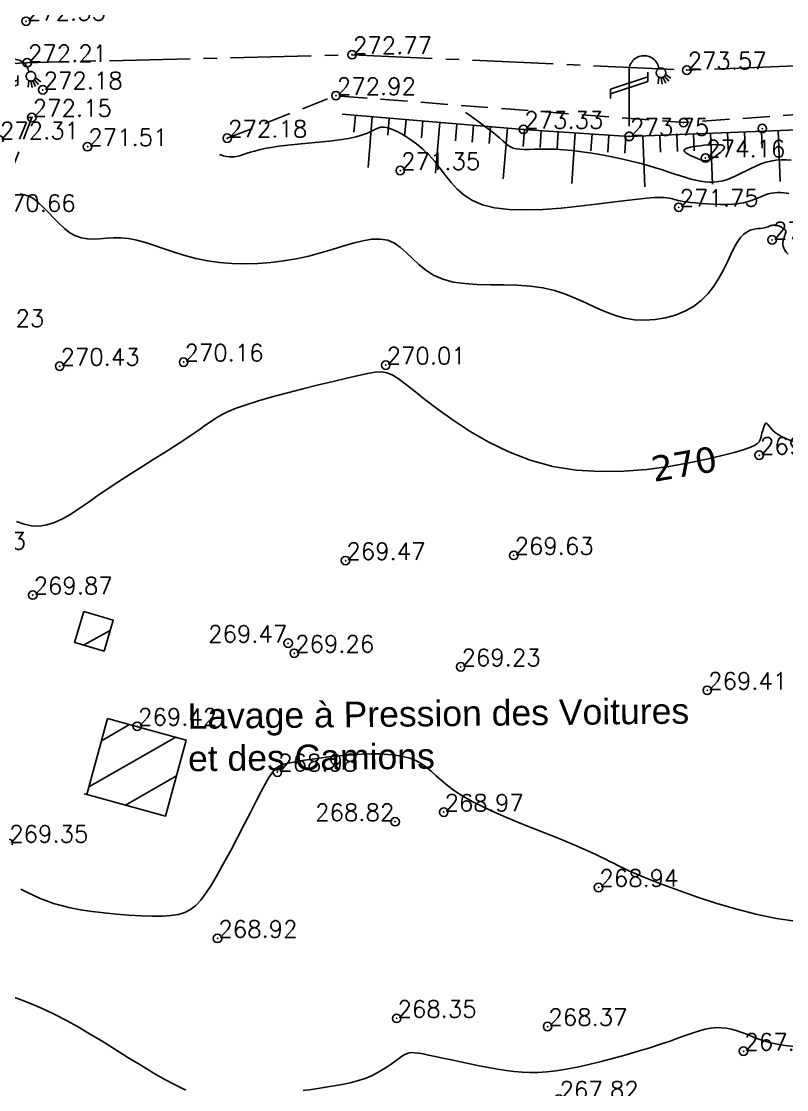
# Model space of a CAD drawing. Header units: millimetres. Extents: x 524954 to 526204, y 9523489 to 9524010.
# Drawn here: x 525125.6 to 525170.7, y 9523661.1 to 9523724 of the extents above; entities that cross this region are included whole.
import ezdxf
from ezdxf.enums import TextEntityAlignment as Align

# ---------------------------------------------------------------- set-up
doc = ezdxf.new("R2010")
doc.units = ezdxf.units.MM
doc.header["$PDMODE"] = 32
doc.header["$PDSIZE"] = 0.5
doc.linetypes.add('AXES2', pattern=[28.575, 19.05, -3.175, 3.175, -3.175])
doc.linetypes.add('CACHE2', pattern=[4.7625, 3.175, -1.5875])
for name, color, linetype in [('Axe_Piste', 3, 'AXES2'), ('Bati', 6, 'Continuous'), ('Bati_H', 1, 'Continuous'), ('Borde_Piste', 7, 'CACHE2'), ('CN_01_00', 3, 'Continuous'), ('CN_02_00', 4, 'Continuous'), ('CN_10_00', 1, 'Continuous'), ('Cotation Courbes de niveau', 7, 'Continuous'), ('Haut_Talus', 30, 'Continuous'), ('Réseau_Electrique', 1, 'CACHE2'), ('Talus', 2, 'Continuous'), ('TopoAlt', 3, 'Continuous'), ('TOPOJIS', 7, 'Continuous'), ('Toponomie', 7, 'CACHE2')]:
    doc.layers.add(name, color=color, linetype=linetype)
doc.styles.add('Simplex 1.0', font='Simplex.shx', dxfattribs={"width": 0.99, "height": 1})
doc.styles.get("Standard").update_dxf_attribs({"font": 'arial.ttf'})
doc.styles.add('Verdana 1.0', font='verdana.ttf', dxfattribs={"width": 0.99, "height": 1})

# ---------------------------------------------------------------- blocks, each defined once
blk = doc.blocks.new('TCPOINT M')
at = {"color": 0}
blk.add_point((0, 0), dxfattribs=at)
at = {"layer": 'TopoAlt', "style": 'Simplex 1.0', "width": 0.99}
blk.add_attdef('ALT', (0.15, 0.15), '', height=1, dxfattribs=at)
blk = doc.blocks.new('l014')
at = {"color": 0}
blk.add_line((0, 3.777478), (0, 0.25), dxfattribs=at)
for points in [[(-1.096503, 2.511196), (-1.096503, 2.78678), (1.096503, 3.515838), (1.096503, 3.791422)], [(-1.096503, 2.235612), (-1.096503, 2.511196), (1.096503, 3.240254), (1.096503, 3.515838)], [(1.751571, 3.499221), (1.711147, 3.102434)], [(1.881771, 3.470574), (1.952051, 3.086485)], [(1.982361, 3.491933), (2.1506, 3.141531)], [(2.076053, 3.555828), (2.327604, 3.258737)], [(2.13811, 3.655671), (2.462092, 3.43139)]]:
    blk.add_lwpolyline(points, dxfattribs=at)
for centre, radius in [((1.875, 3.75), 0.279508), ((0, 0), 0.25)]:
    blk.add_circle(centre, radius, dxfattribs=at)
blk.add_arc((0.875, 3.875), 0.883883, 8.130102, 188.130102, dxfattribs=at)

msp = doc.modelspace()

# ---------------------------------------------------------------- hatches: boundary and pattern name
at = {"layer": 'Bati_H'}
h = msp.add_hatch(dxfattribs=at)
h.set_pattern_fill('_U', color=256, scale=2, angle=28.60607, style=0, pattern_type=0)
h.set_pattern_definition([(28.606073744, (0, 0), (-0.9575698549, 1.75586445177), [])])
h.paths.add_polyline_path([(525129.276, 9523689.257), (525131.016, 9523688.745), (525130.479, 9523686.921), (525128.754, 9523687.428), (525128.74, 9523687.433)])
h = msp.add_hatch(dxfattribs=at)
h.set_pattern_fill('_U', color=256, scale=2, angle=29.72534, style=0, pattern_type=0)
h.set_pattern_definition([(29.72534268, (0, 0), (-0.9916856543, 1.73682456312), [])])
h.paths.add_polyline_path([(525130.678, 9523682.947), (525135.324, 9523681.678), (525134.1, 9523677.196), (525129.327, 9523678.5), (525129.454, 9523678.465)])

# ---------------------------------------------------------------- linework, layer by layer
at = {"layer": 'Axe_Piste', "ltscale": 0.25, "flags": 128}
msp.add_lwpolyline([(525066.696, 9523724.397), (525085.951, 9523722.773), (525106.549, 9523720.679), (525125.937, 9523721.609), (525145.104, 9523722.079), (525164.844, 9523721.17), (525176.151, 9523721.612), (525180.37, 9523722.005), (525195.763, 9523727.11), (525207.279, 9523734.847)], dxfattribs=at)
at = {"layer": 'Bati', "flags": 128}
for points in [[(525129.276, 9523689.257), (525131.016, 9523688.745), (525130.479, 9523686.921), (525128.754, 9523687.428), (525128.74, 9523687.433)], [(525130.678, 9523682.947), (525135.324, 9523681.678), (525134.1, 9523677.196), (525129.327, 9523678.5), (525129.454, 9523678.465)]]:
    msp.add_lwpolyline(points, close=True, dxfattribs=at)
at = {"layer": 'Borde_Piste', "ltscale": 0.5, "flags": 128}
for points in [[(525066.653, 9523721.088), (525085.107, 9523719.34), (525106.444, 9523717.48), (525126.219, 9523718.382), (525126.219, 9523718.382), (525124.084, 9523712.777), (525115.285, 9523704.909)], [(525137.742, 9523717.159), (525144.153, 9523719.665), (525164.657, 9523718.075), (525180.187, 9523719.196)]]:
    msp.add_lwpolyline(points, dxfattribs=at)
at = {"layer": 'CN_01_00', "flags": 128}
for points, elevation in [([(525170.997, 9523715.864), (525170.705, 9523715.883), (525170.407, 9523715.882), (525170.104, 9523715.859), (525169.801, 9523715.811), (525169.5, 9523715.737), (525169.203, 9523715.637), (525168.91, 9523715.515), (525168.623, 9523715.379), (525168.339, 9523715.236), (525168.06, 9523715.093), (525167.784, 9523714.956), (525167.513, 9523714.833), (525167.245, 9523714.73), (525166.98, 9523714.654), (525166.717, 9523714.602), (525166.454, 9523714.575), (525166.189, 9523714.571), (525165.922, 9523714.588), (525165.649, 9523714.624), (525165.37, 9523714.678), (525165.083, 9523714.749), (525164.786, 9523714.835), (525164.475, 9523714.933), (525164.146, 9523715.043), (525163.794, 9523715.161), (525163.416, 9523715.286), (525163.007, 9523715.415), (525162.564, 9523715.548), (525162.081, 9523715.681), (525161.557, 9523715.813), (525161, 9523715.941), (525160.421, 9523716.062), (525159.831, 9523716.174), (525159.241, 9523716.275), (525158.66, 9523716.36), (525158.1, 9523716.429), (525157.572, 9523716.477), (525157.084, 9523716.504), (525156.638, 9523716.515), (525156.232, 9523716.513), (525155.866, 9523716.506), (525155.54, 9523716.499), (525155.252, 9523716.496), (525155.001, 9523716.505), (525154.788, 9523716.529), (525154.608, 9523716.575), (525154.452, 9523716.644), (525154.306, 9523716.737), (525154.158, 9523716.856), (525153.993, 9523717.001), (525153.8, 9523717.175), (525153.565, 9523717.377), (525153.275, 9523717.61), (525152.922, 9523717.873), (525152.519, 9523718.161), (525152.082, 9523718.468), (525151.788, 9523718.676)], 273), ([(525170.821, 9523710.318), (525170.71, 9523710.441), (525170.624, 9523710.559), (525170.564, 9523710.674), (525170.527, 9523710.787), (525170.513, 9523710.9), (525170.517, 9523711.012), (525170.534, 9523711.12), (525170.561, 9523711.225), (525170.593, 9523711.323), (525170.626, 9523711.414), (525170.655, 9523711.496), (525170.675, 9523711.567), (525170.683, 9523711.627), (525170.681, 9523711.676), (525170.669, 9523711.717), (525170.649, 9523711.75), (525170.623, 9523711.777), (525170.593, 9523711.801), (525170.56, 9523711.822), (525170.526, 9523711.842), (525170.492, 9523711.863), (525170.458, 9523711.884), (525170.424, 9523711.905), (525170.389, 9523711.926), (525170.353, 9523711.946), (525170.314, 9523711.965), (525170.274, 9523711.982), (525170.23, 9523711.998), (525170.183, 9523712.01), (525170.134, 9523712.02), (525170.082, 9523712.027), (525170.028, 9523712.031), (525169.974, 9523712.031), (525169.918, 9523712.026), (525169.862, 9523712.018), (525169.807, 9523712.004), (525169.752, 9523711.986), (525169.696, 9523711.964), (525169.635, 9523711.939), (525169.569, 9523711.914), (525169.494, 9523711.89), (525169.407, 9523711.867), (525169.308, 9523711.848), (525169.192, 9523711.834), (525169.059, 9523711.825), (525168.911, 9523711.811), (525168.749, 9523711.782), (525168.577, 9523711.728), (525168.397, 9523711.638), (525168.211, 9523711.501), (525168.021, 9523711.306), (525167.832, 9523711.043), (525167.642, 9523710.707), (525167.446, 9523710.308), (525167.237, 9523709.866), (525167.005, 9523709.396), (525166.743, 9523708.916), (525166.442, 9523708.444), (525166.096, 9523707.997), (525165.695, 9523707.592), (525165.236, 9523707.243), (525164.725, 9523706.954), (525164.172, 9523706.727), (525163.589, 9523706.563), (525162.987, 9523706.462), (525162.375, 9523706.426), (525161.764, 9523706.457), (525161.164, 9523706.555), (525160.584, 9523706.719), (525160.017, 9523706.933), (525159.453, 9523707.183), (525158.883, 9523707.449), (525158.297, 9523707.715), (525157.687, 9523707.964), (525157.042, 9523708.178), (525156.354, 9523708.341), (525155.617, 9523708.441), (525154.844, 9523708.492), (525154.053, 9523708.512), (525153.262, 9523708.522), (525152.488, 9523708.54), (525151.75, 9523708.586), (525151.064, 9523708.679), (525150.448, 9523708.838), (525149.914, 9523709.076), (525149.451, 9523709.375), (525149.042, 9523709.713), (525148.669, 9523710.065), (525148.316, 9523710.407), (525147.966, 9523710.715), (525147.601, 9523710.967), (525147.205, 9523711.138), (525146.763, 9523711.211), (525146.275, 9523711.196), (525145.745, 9523711.11), (525145.174, 9523710.97), (525144.566, 9523710.793), (525143.923, 9523710.596), (525143.248, 9523710.395), (525142.544, 9523710.207), (525141.814, 9523710.047), (525141.065, 9523709.919), (525140.304, 9523709.825), (525139.538, 9523709.766), (525138.775, 9523709.745), (525138.021, 9523709.763), (525137.283, 9523709.822), (525136.57, 9523709.923), (525135.887, 9523710.067), (525135.234, 9523710.242), (525134.61, 9523710.436), (525134.016, 9523710.636), (525133.451, 9523710.83), (525132.914, 9523711.003), (525132.404, 9523711.144), (525131.921, 9523711.24), (525131.464, 9523711.282), (525131.031, 9523711.284), (525130.62, 9523711.261), (525130.227, 9523711.232), (525129.851, 9523711.214), (525129.489, 9523711.224), (525129.139, 9523711.279), (525128.798, 9523711.396), (525128.464, 9523711.587), (525128.138, 9523711.839), (525127.819, 9523712.133), (525127.506, 9523712.45), (525127.201, 9523712.771), (525126.903, 9523713.079), (525126.612, 9523713.353), (525126.328, 9523713.575), (525126.052, 9523713.731), (525125.787, 9523713.827), (525125.534, 9523713.873)], 271), ([(525171.366, 9523670.985), (525170.14, 9523671.162), (525168.913, 9523671.415), (525167.71, 9523671.721), (525166.555, 9523672.062), (525165.473, 9523672.416), (525164.49, 9523672.763), (525163.629, 9523673.084), (525162.909, 9523673.361), (525162.316, 9523673.598), (525161.831, 9523673.8), (525161.434, 9523673.974), (525161.103, 9523674.128), (525160.818, 9523674.267), (525160.56, 9523674.397), (525160.308, 9523674.526), (525160.044, 9523674.66), (525159.758, 9523674.801), (525159.442, 9523674.952), (525159.089, 9523675.114), (525158.692, 9523675.292), (525158.242, 9523675.486), (525157.731, 9523675.699), (525157.153, 9523675.934), (525156.504, 9523676.192), (525155.801, 9523676.47), (525155.065, 9523676.765), (525154.317, 9523677.073), (525153.579, 9523677.392), (525152.871, 9523677.716), (525152.216, 9523678.043), (525151.633, 9523678.369), (525151.139, 9523678.691), (525150.722, 9523679.004), (525150.364, 9523679.305), (525150.049, 9523679.589), (525149.759, 9523679.851), (525149.477, 9523680.089), (525149.185, 9523680.298), (525148.865, 9523680.473), (525148.505, 9523680.612), (525148.106, 9523680.716), (525147.672, 9523680.79), (525147.208, 9523680.836), (525146.72, 9523680.859), (525146.212, 9523680.86), (525145.689, 9523680.844), (525145.157, 9523680.813), (525144.62, 9523680.771), (525144.087, 9523680.721), (525143.566, 9523680.663), (525143.065, 9523680.6), (525142.593, 9523680.534), (525142.158, 9523680.466), (525141.769, 9523680.398), (525141.434, 9523680.333), (525141.157, 9523680.269), (525140.928, 9523680.193), (525140.732, 9523680.092), (525140.556, 9523679.948), (525140.383, 9523679.748), (525140.2, 9523679.476), (525139.991, 9523679.116), (525139.744, 9523678.654), (525139.446, 9523678.081), (525139.106, 9523677.418), (525138.734, 9523676.694), (525138.343, 9523675.938), (525137.943, 9523675.176), (525137.546, 9523674.439), (525137.163, 9523673.754), (525136.806, 9523673.149), (525136.481, 9523672.647), (525136.178, 9523672.243), (525135.88, 9523671.927), (525135.571, 9523671.688), (525135.236, 9523671.517), (525134.858, 9523671.402), (525134.422, 9523671.334), (525133.912, 9523671.302), (525133.317, 9523671.296), (525132.655, 9523671.314), (525131.946, 9523671.353), (525131.214, 9523671.411), (525130.479, 9523671.486), (525129.764, 9523671.577), (525129.092, 9523671.68), (525128.483, 9523671.794), (525127.954, 9523671.917), (525127.493, 9523672.049), (525127.081, 9523672.192), (525126.7, 9523672.346), (525126.331, 9523672.513), (525125.956, 9523672.692), (525125.558, 9523672.885)], 269)]:
    msp.add_lwpolyline(points, dxfattribs=dict(at, elevation=elevation))
at = {"layer": 'CN_02_00', "flags": 128}
for points, elevation in [([(525170.866, 9523713.891), (525170.707, 9523713.923), (525170.54, 9523713.946), (525170.367, 9523713.957), (525170.19, 9523713.957), (525170.011, 9523713.943), (525169.832, 9523713.914), (525169.653, 9523713.871), (525169.477, 9523713.811), (525169.298, 9523713.74), (525169.112, 9523713.661), (525168.913, 9523713.578), (525168.697, 9523713.497), (525168.458, 9523713.422), (525168.191, 9523713.357), (525167.891, 9523713.307), (525167.556, 9523713.275), (525167.193, 9523713.259), (525166.815, 9523713.257), (525166.432, 9523713.268), (525166.055, 9523713.287), (525165.695, 9523713.313), (525165.364, 9523713.343), (525165.072, 9523713.374), (525164.828, 9523713.405), (525164.627, 9523713.435), (525164.462, 9523713.464), (525164.325, 9523713.493), (525164.209, 9523713.521), (525164.106, 9523713.548), (525164.01, 9523713.576), (525163.912, 9523713.602), (525163.804, 9523713.628), (525163.669, 9523713.65), (525163.488, 9523713.664), (525163.245, 9523713.667), (525162.92, 9523713.655), (525162.495, 9523713.625), (525161.952, 9523713.572), (525161.274, 9523713.492), (525160.45, 9523713.387), (525159.509, 9523713.266), (525158.489, 9523713.145), (525157.427, 9523713.038), (525156.361, 9523712.96), (525155.328, 9523712.927), (525154.366, 9523712.952), (525153.512, 9523713.05), (525152.795, 9523713.232), (525152.201, 9523713.487), (525151.708, 9523713.802), (525151.295, 9523714.163), (525150.938, 9523714.555), (525150.617, 9523714.964), (525150.307, 9523715.377), (525149.987, 9523715.779), (525149.641, 9523716.157), (525149.274, 9523716.506), (525148.895, 9523716.823), (525148.516, 9523717.102), (525148.148, 9523717.341), (525147.802, 9523717.534), (525147.487, 9523717.679), (525147.215, 9523717.771), (525146.991, 9523717.809), (525146.802, 9523717.799), (525146.63, 9523717.75), (525146.454, 9523717.671), (525146.257, 9523717.572), (525146.02, 9523717.461), (525145.724, 9523717.347), (525145.351, 9523717.239), (525144.888, 9523717.144), (525144.352, 9523717.062), (525143.762, 9523716.989), (525143.141, 9523716.924), (525142.512, 9523716.864), (525141.895, 9523716.805), (525141.312, 9523716.747), (525140.786, 9523716.685), (525140.332, 9523716.618), (525139.947, 9523716.547), (525139.623, 9523716.475), (525139.349, 9523716.403), (525139.118, 9523716.333), (525138.92, 9523716.267), (525138.747, 9523716.207), (525138.59, 9523716.154), (525138.44, 9523716.112), (525138.294, 9523716.08), (525138.15, 9523716.06), (525138.004, 9523716.053), (525137.853, 9523716.059), (525137.696, 9523716.079), (525137.529, 9523716.115), (525137.349, 9523716.168), (525137.287, 9523716.19)], 272), ([(525135.304, 9523661.046), (525134.713, 9523661.325), (525134.064, 9523661.67), (525133.367, 9523662.07), (525132.635, 9523662.509), (525131.881, 9523662.974), (525131.119, 9523663.449), (525130.363, 9523663.919), (525129.625, 9523664.369), (525128.918, 9523664.785), (525128.253, 9523665.156), (525127.618, 9523665.485), (525126.999, 9523665.781), (525126.382, 9523666.052), (525125.753, 9523666.306), (525125.097, 9523666.55)], 268), ([(525171.19, 9523663.614), (525170.64, 9523663.671), (525170.181, 9523663.742), (525169.793, 9523663.826), (525169.458, 9523663.92), (525169.159, 9523664.022), (525168.878, 9523664.131), (525168.598, 9523664.243), (525168.318, 9523664.354), (525168.035, 9523664.459), (525167.75, 9523664.553), (525167.461, 9523664.632), (525167.169, 9523664.69), (525166.872, 9523664.723), (525166.57, 9523664.726), (525166.261, 9523664.695), (525165.938, 9523664.632), (525165.595, 9523664.54), (525165.222, 9523664.421), (525164.814, 9523664.279), (525164.36, 9523664.117), (525163.855, 9523663.938), (525163.291, 9523663.745), (525162.663, 9523663.541), (525161.984, 9523663.331), (525161.269, 9523663.121), (525160.536, 9523662.917), (525159.799, 9523662.724), (525159.075, 9523662.549), (525158.38, 9523662.396), (525157.73, 9523662.271), (525157.136, 9523662.179), (525156.591, 9523662.118), (525156.083, 9523662.087), (525155.6, 9523662.082), (525155.131, 9523662.102), (525154.664, 9523662.144), (525154.186, 9523662.206), (525153.687, 9523662.285), (525153.157, 9523662.379), (525152.607, 9523662.483), (525152.05, 9523662.595), (525151.498, 9523662.709), (525150.965, 9523662.821), (525150.465, 9523662.928), (525150.011, 9523663.026), (525149.615, 9523663.109), (525149.288, 9523663.176), (525149.021, 9523663.222), (525148.802, 9523663.249), (525148.62, 9523663.253), (525148.462, 9523663.233), (525148.317, 9523663.189), (525148.173, 9523663.119), (525148.017, 9523663.021), (525147.841, 9523662.895), (525147.64, 9523662.747), (525147.415, 9523662.582), (525147.163, 9523662.408), (525146.885, 9523662.23), (525146.578, 9523662.054), (525146.243, 9523661.887), (525145.878, 9523661.736), (525145.484, 9523661.605), (525145.062, 9523661.492), (525144.619, 9523661.394), (525144.157, 9523661.308), (525143.682, 9523661.23), (525143.197, 9523661.158), (525142.707, 9523661.086), (525142.216, 9523661.014)], 268)]:
    msp.add_lwpolyline(points, dxfattribs=dict(at, elevation=elevation))
at = {"layer": 'CN_02_00', "elevation": 274, "flags": 128}
msp.add_lwpolyline([(525165.723, 9523715.869), (525165.817, 9523715.842), (525165.901, 9523715.826), (525165.978, 9523715.824), (525166.055, 9523715.836), (525166.136, 9523715.862), (525166.227, 9523715.905), (525166.333, 9523715.964), (525166.456, 9523716.04), (525166.589, 9523716.13), (525166.723, 9523716.227), (525166.847, 9523716.328), (525166.951, 9523716.428), (525167.027, 9523716.522), (525167.064, 9523716.606), (525167.052, 9523716.675), (525166.985, 9523716.725), (525166.868, 9523716.758), (525166.711, 9523716.775), (525166.522, 9523716.78), (525166.312, 9523716.774), (525166.087, 9523716.76), (525165.859, 9523716.74), (525165.636, 9523716.716), (525165.426, 9523716.69), (525165.233, 9523716.662), (525165.063, 9523716.632), (525164.919, 9523716.597), (525164.804, 9523716.559), (525164.724, 9523716.516), (525164.682, 9523716.467), (525164.682, 9523716.412), (525164.725, 9523716.351), (525164.807, 9523716.284), (525164.917, 9523716.215), (525165.048, 9523716.146), (525165.192, 9523716.079), (525165.339, 9523716.015), (525165.482, 9523715.957), (525165.612, 9523715.908), (525165.723, 9523715.869)], close=True, dxfattribs=at)
at = {"layer": 'CN_10_00', "elevation": 270, "flags": 128}
msp.add_lwpolyline([(525171.127, 9523699.288), (525170.718, 9523699.44), (525170.388, 9523699.599), (525170.132, 9523699.759), (525169.938, 9523699.915), (525169.796, 9523700.058), (525169.695, 9523700.181), (525169.625, 9523700.278), (525169.574, 9523700.34), (525169.533, 9523700.362), (525169.491, 9523700.339), (525169.448, 9523700.275), (525169.405, 9523700.18), (525169.362, 9523700.06), (525169.32, 9523699.924), (525169.279, 9523699.78), (525169.241, 9523699.636), (525169.206, 9523699.5), (525169.169, 9523699.377), (525169.112, 9523699.264), (525169.008, 9523699.154), (525168.833, 9523699.042), (525168.562, 9523698.921), (525168.17, 9523698.785), (525167.633, 9523698.628), (525166.924, 9523698.445), (525166.03, 9523698.233), (525164.971, 9523698.012), (525163.78, 9523697.805), (525162.488, 9523697.636), (525161.126, 9523697.528), (525159.727, 9523697.506), (525158.321, 9523697.593), (525156.94, 9523697.811), (525155.613, 9523698.177), (525154.352, 9523698.665), (525153.168, 9523699.242), (525152.071, 9523699.873), (525151.071, 9523700.527), (525150.178, 9523701.167), (525149.403, 9523701.762), (525148.755, 9523702.277), (525148.238, 9523702.686), (525147.822, 9523702.991), (525147.472, 9523703.201), (525147.154, 9523703.326), (525146.83, 9523703.376), (525146.467, 9523703.36), (525146.027, 9523703.288), (525145.475, 9523703.168), (525144.789, 9523703.01), (525143.991, 9523702.822), (525143.117, 9523702.61), (525142.203, 9523702.382), (525141.285, 9523702.145), (525140.398, 9523701.904), (525139.579, 9523701.669), (525138.863, 9523701.445), (525138.274, 9523701.237), (525137.796, 9523701.041), (525137.401, 9523700.848), (525137.06, 9523700.652), (525136.744, 9523700.445), (525136.427, 9523700.219), (525136.079, 9523699.968), (525135.672, 9523699.683), (525135.187, 9523699.359), (525134.63, 9523699.002), (525134.019, 9523698.617), (525133.37, 9523698.21), (525132.699, 9523697.789), (525132.022, 9523697.36), (525131.355, 9523696.928), (525130.714, 9523696.501), (525130.112, 9523696.086), (525129.547, 9523695.691), (525129.015, 9523695.327), (525128.509, 9523695.003), (525128.024, 9523694.727), (525127.556, 9523694.511), (525127.099, 9523694.363), (525126.647, 9523694.293), (525126.198, 9523694.308), (525125.754, 9523694.399), (525125.318, 9523694.555)], dxfattribs=at)
at = {"layer": 'Haut_Talus', "flags": 128}
msp.add_lwpolyline([(525193.526, 9523722.728), (525185.053, 9523719.98), (525180.263, 9523718.425), (525172.848, 9523717.711), (525161.448, 9523717.262), (525155.208, 9523717.678), (525144.517, 9523718.572)], dxfattribs=at)
at = {"layer": 'Talus'}
for p, q in [((525145.298, 9523718.507), (525145.215, 9523717.511)), ((525146.295, 9523718.424), (525146.045, 9523715.434)), ((525147.291, 9523718.34), (525147.208, 9523717.344)), ((525148.288, 9523718.257), (525148.204, 9523717.26)), ((525149.284, 9523718.173), (525149.201, 9523717.177)), ((525150.281, 9523718.09), (525150.031, 9523715.1)), ((525151.277, 9523718.007), (525151.194, 9523717.01)), ((525152.274, 9523717.923), (525152.191, 9523716.927)), ((525153.27, 9523717.84), (525153.187, 9523716.843)), ((525154.267, 9523717.756), (525154.017, 9523714.767)), ((525155.264, 9523717.674), (525155.197, 9523716.676)), ((525156.261, 9523717.607), (525156.195, 9523716.61)), ((525157.259, 9523717.541), (525157.193, 9523716.543)), ((525168.245, 9523717.53), (525168.284, 9523716.53)), ((525169.244, 9523717.569), (525169.283, 9523716.57)), ((525170.243, 9523717.608), (525170.361, 9523714.611)), ((525158.257, 9523717.474), (525158.057, 9523714.481)), ((525159.255, 9523717.408), (525159.188, 9523716.41)), ((525160.253, 9523717.341), (525160.186, 9523716.343)), ((525161.25, 9523717.275), (525161.184, 9523716.277)), ((525162.249, 9523717.293), (525162.367, 9523714.296)), ((525163.248, 9523717.333), (525163.288, 9523716.333)), ((525164.248, 9523717.372), (525164.287, 9523716.373)), ((525165.247, 9523717.411), (525165.286, 9523716.412)), ((525166.246, 9523717.451), (525166.364, 9523714.453)), ((525167.245, 9523717.49), (525167.285, 9523716.491))]:
    msp.add_line(p, q, dxfattribs=at)

# ---------------------------------------------------------------- block references
at = {"layer": 'Réseau_Electrique'}
for p in [(525161.448, 9523717.262), (525124.284, 9523717.055)]:
    msp.add_blockref('l014', p, dxfattribs=at)
at = {"layer": 'TOPOJIS'}
ref = msp.add_blockref('TCPOINT M', (525125.872, 9523724.052, 272.33), dxfattribs=at)
ref.add_attrib('ALT', '272.33', (525125.922, 9523724.102, 272.33), dxfattribs={"layer": 'TopoAlt', "height": 1, "style": 'Simplex 1.0', "width": 0.99})
ref = msp.add_blockref('TCPOINT M', (525125.937, 9523721.609, 272.21), dxfattribs=at)
ref.add_attrib('ALT', '272.21', (525125.987, 9523721.659, 272.21), dxfattribs={"layer": 'TopoAlt', "height": 1, "style": 'Simplex 1.0', "width": 0.99})
ref = msp.add_blockref('TCPOINT M', (525145.104, 9523722.079, 272.77), dxfattribs=at)
ref.add_attrib('ALT', '272.77', (525145.154, 9523722.129, 272.77), dxfattribs={"layer": 'TopoAlt', "height": 1, "style": 'Simplex 1.0', "width": 0.99})
ref = msp.add_blockref('TCPOINT M', (525164.844, 9523721.17, 273.57), dxfattribs=at)
ref.add_attrib('ALT', '273.57', (525164.894, 9523721.22, 273.57), dxfattribs={"layer": 'TopoAlt', "height": 1, "style": 'Simplex 1.0', "width": 0.99})
ref = msp.add_blockref('TCPOINT M', (525126.86, 9523720.006, 272.18), dxfattribs=at)
ref.add_attrib('ALT', '272.18', (525126.91, 9523720.056, 272.18), dxfattribs={"layer": 'TopoAlt', "height": 1, "style": 'Simplex 1.0', "width": 0.99})
ref = msp.add_blockref('TCPOINT M', (525144.153, 9523719.665, 272.92), dxfattribs=at)
ref.add_attrib('ALT', '272.92', (525144.203, 9523719.715, 272.92), dxfattribs={"layer": 'TopoAlt', "height": 1, "style": 'Simplex 1.0', "width": 0.99})
ref = msp.add_blockref('TCPOINT M', (525126.219, 9523718.382, 272.15), dxfattribs=at)
ref.add_attrib('ALT', '272.15', (525126.269, 9523718.432, 272.15), dxfattribs={"layer": 'TopoAlt', "height": 1, "style": 'Simplex 1.0', "width": 0.99})
ref = msp.add_blockref('TCPOINT M', (525137.742, 9523717.159, 272.18), dxfattribs=at)
ref.add_attrib('ALT', '272.18', (525137.792, 9523717.209, 272.18), dxfattribs={"layer": 'TopoAlt', "height": 1, "style": 'Simplex 1.0', "width": 0.99})
ref = msp.add_blockref('TCPOINT M', (525155.208, 9523717.678, 273.33), dxfattribs=at)
ref.add_attrib('ALT', '273.33', (525155.258, 9523717.728, 273.33), dxfattribs={"layer": 'TopoAlt', "height": 1, "style": 'Simplex 1.0', "width": 0.99})
ref = msp.add_blockref('TCPOINT M', (525161.448, 9523717.262, 273.75), dxfattribs=at)
ref.add_attrib('ALT', '273.75', (525161.498, 9523717.312, 273.75), dxfattribs={"layer": 'TopoAlt', "height": 1, "style": 'Simplex 1.0', "width": 0.99})
for p in [(525164.657, 9523718.075, 273.71), (525169.299, 9523717.726, 273.85)]:
    msp.add_blockref('TCPOINT M', p, dxfattribs=at)
ref = msp.add_blockref('TCPOINT M', (525124.284, 9523717.055, 272.31), dxfattribs=at)
ref.add_attrib('ALT', '272.31', (525124.334, 9523717.105, 272.31), dxfattribs={"layer": 'TopoAlt', "height": 1, "style": 'Simplex 1.0', "width": 0.99})
ref = msp.add_blockref('TCPOINT M', (525129.5, 9523716.658, 271.51), dxfattribs=at)
ref.add_attrib('ALT', '271.51', (525129.55, 9523716.708, 271.51), dxfattribs={"layer": 'TopoAlt', "height": 1, "style": 'Simplex 1.0', "width": 0.99})
ref = msp.add_blockref('TCPOINT M', (525165.945, 9523715.99, 274.16), dxfattribs=at)
ref.add_attrib('ALT', '274.16', (525165.995, 9523716.04, 274.16), dxfattribs={"layer": 'TopoAlt', "height": 1, "style": 'Simplex 1.0', "width": 0.99})
ref = msp.add_blockref('TCPOINT M', (525147.947, 9523715.25, 271.35), dxfattribs=at)
ref.add_attrib('ALT', '271.35', (525147.997, 9523715.3, 271.35), dxfattribs={"layer": 'TopoAlt', "height": 1, "style": 'Simplex 1.0', "width": 0.99})
ref = msp.add_blockref('TCPOINT M', (525124.084, 9523712.777, 270.66), dxfattribs=at)
ref.add_attrib('ALT', '270.66', (525124.134, 9523712.827, 270.66), dxfattribs={"layer": 'TopoAlt', "height": 1, "style": 'Simplex 1.0', "width": 0.99})
ref = msp.add_blockref('TCPOINT M', (525164.37, 9523713.083, 271.75), dxfattribs=at)
ref.add_attrib('ALT', '271.75', (525164.42, 9523713.133, 271.75), dxfattribs={"layer": 'TopoAlt', "height": 1, "style": 'Simplex 1.0', "width": 0.99})
ref = msp.add_blockref('TCPOINT M', (525169.876, 9523711.164, 270.55), dxfattribs=at)
ref.add_attrib('ALT', '270.55', (525169.926, 9523711.214, 270.55), dxfattribs={"layer": 'TopoAlt', "height": 1, "style": 'Simplex 1.0', "width": 0.99})
ref = msp.add_blockref('TCPOINT M', (525122.234, 9523705.989, 270.23), dxfattribs=at)
ref.add_attrib('ALT', '270.23', (525122.284, 9523706.039, 270.23), dxfattribs={"layer": 'TopoAlt', "height": 1, "style": 'Simplex 1.0', "width": 0.99})
ref = msp.add_blockref('TCPOINT M', (525135.168, 9523703.959, 270.16), dxfattribs=at)
ref.add_attrib('ALT', '270.16', (525135.218, 9523704.009, 270.16), dxfattribs={"layer": 'TopoAlt', "height": 1, "style": 'Simplex 1.0', "width": 0.99})
ref = msp.add_blockref('TCPOINT M', (525127.857, 9523703.717, 270.43), dxfattribs=at)
ref.add_attrib('ALT', '270.43', (525127.907, 9523703.767, 270.43), dxfattribs={"layer": 'TopoAlt', "height": 1, "style": 'Simplex 1.0', "width": 0.99})
ref = msp.add_blockref('TCPOINT M', (525147.089, 9523703.782, 270.01), dxfattribs=at)
ref.add_attrib('ALT', '270.01', (525147.139, 9523703.832, 270.01), dxfattribs={"layer": 'TopoAlt', "height": 1, "style": 'Simplex 1.0', "width": 0.99})
ref = msp.add_blockref('TCPOINT M', (525169.116, 9523698.471, 269.96), dxfattribs=at)
ref.add_attrib('ALT', '269.96', (525169.166, 9523698.521, 269.96), dxfattribs={"layer": 'TopoAlt', "height": 1, "style": 'Simplex 1.0', "width": 0.99})
ref = msp.add_blockref('TCPOINT M', (525121.16, 9523692.869, 269.83), dxfattribs=at)
ref.add_attrib('ALT', '269.83', (525121.21, 9523692.919, 269.83), dxfattribs={"layer": 'TopoAlt', "height": 1, "style": 'Simplex 1.0', "width": 0.99})
ref = msp.add_blockref('TCPOINT M', (525154.637, 9523692.565, 269.63), dxfattribs=at)
ref.add_attrib('ALT', '269.63', (525154.687, 9523692.615, 269.63), dxfattribs={"layer": 'TopoAlt', "height": 1, "style": 'Simplex 1.0', "width": 0.99})
ref = msp.add_blockref('TCPOINT M', (525144.719, 9523692.259, 269.47), dxfattribs=at)
ref.add_attrib('ALT', '269.47', (525144.769, 9523692.309, 269.47), dxfattribs={"layer": 'TopoAlt', "height": 1, "style": 'Simplex 1.0', "width": 0.99})
ref = msp.add_blockref('TCPOINT M', (525126.274, 9523690.227, 269.87), dxfattribs=at)
ref.add_attrib('ALT', '269.87', (525126.324, 9523690.277, 269.87), dxfattribs={"layer": 'TopoAlt', "height": 1, "style": 'Simplex 1.0', "width": 0.99})
ref = msp.add_blockref('TCPOINT M', (525141.331, 9523687.388, 269.47), dxfattribs=at)
ref.add_attrib('ALT', '269.47', dxfattribs={"layer": 'TopoAlt', "height": 1, "style": 'Simplex 1.0', "width": 0.99}).set_placement((525141.281, 9523687.438, 269.47), align=Align.RIGHT)
ref = msp.add_blockref('TCPOINT M', (525141.694, 9523686.796, 269.26), dxfattribs=at)
ref.add_attrib('ALT', '269.26', (525141.744, 9523686.846, 269.26), dxfattribs={"layer": 'TopoAlt', "height": 1, "style": 'Simplex 1.0', "width": 0.99})
ref = msp.add_blockref('TCPOINT M', (525151.509, 9523685.991, 269.23), dxfattribs=at)
ref.add_attrib('ALT', '269.23', (525151.559, 9523686.041, 269.23), dxfattribs={"layer": 'TopoAlt', "height": 1, "style": 'Simplex 1.0', "width": 0.99})
ref = msp.add_blockref('TCPOINT M', (525166.054, 9523684.614, 269.41), dxfattribs=at)
ref.add_attrib('ALT', '269.41', (525166.104, 9523684.664, 269.41), dxfattribs={"layer": 'TopoAlt', "height": 1, "style": 'Simplex 1.0', "width": 0.99})
ref = msp.add_blockref('TCPOINT M', (525132.431, 9523682.49, 269.42), dxfattribs=at)
ref.add_attrib('ALT', '269.42', (525132.481, 9523682.54, 269.42), dxfattribs={"layer": 'TopoAlt', "height": 1, "style": 'Simplex 1.0', "width": 0.99})
ref = msp.add_blockref('TCPOINT M', (525140.697, 9523679.789, 268.98), dxfattribs=at)
ref.add_attrib('ALT', '268.98', (525140.747, 9523679.839, 268.98), dxfattribs={"layer": 'TopoAlt', "height": 1, "style": 'Simplex 1.0', "width": 0.99})
ref = msp.add_blockref('TCPOINT M', (525150.51, 9523677.428, 268.97), dxfattribs=at)
ref.add_attrib('ALT', '268.97', (525150.56, 9523677.478, 268.97), dxfattribs={"layer": 'TopoAlt', "height": 1, "style": 'Simplex 1.0', "width": 0.99})
ref = msp.add_blockref('TCPOINT M', (525147.642, 9523676.867, 268.82), dxfattribs=at)
ref.add_attrib('ALT', '268.82', dxfattribs={"layer": 'TopoAlt', "height": 1, "style": 'Simplex 1.0', "width": 0.99}).set_placement((525147.592, 9523676.917, 268.82), align=Align.RIGHT)
ref = msp.add_blockref('TCPOINT M', (525124.833, 9523675.592, 269.35), dxfattribs=at)
ref.add_attrib('ALT', '269.35', (525124.883, 9523675.642, 269.35), dxfattribs={"layer": 'TopoAlt', "height": 1, "style": 'Simplex 1.0', "width": 0.99})
ref = msp.add_blockref('TCPOINT M', (525159.641, 9523672.989, 268.94), dxfattribs=at)
ref.add_attrib('ALT', '268.94', (525159.691, 9523673.039, 268.94), dxfattribs={"layer": 'TopoAlt', "height": 1, "style": 'Simplex 1.0', "width": 0.99})
ref = msp.add_blockref('TCPOINT M', (525137.168, 9523669.988, 268.92), dxfattribs=at)
ref.add_attrib('ALT', '268.92', (525137.218, 9523670.038, 268.92), dxfattribs={"layer": 'TopoAlt', "height": 1, "style": 'Simplex 1.0', "width": 0.99})
ref = msp.add_blockref('TCPOINT M', (525147.733, 9523665.273, 268.35), dxfattribs=at)
ref.add_attrib('ALT', '268.35', (525147.783, 9523665.323, 268.35), dxfattribs={"layer": 'TopoAlt', "height": 1, "style": 'Simplex 1.0', "width": 0.99})
ref = msp.add_blockref('TCPOINT M', (525156.634, 9523664.793, 268.37), dxfattribs=at)
ref.add_attrib('ALT', '268.37', (525156.684, 9523664.843, 268.37), dxfattribs={"layer": 'TopoAlt', "height": 1, "style": 'Simplex 1.0', "width": 0.99})
ref = msp.add_blockref('TCPOINT M', (525168.193, 9523663.338, 267.79), dxfattribs=at)
ref.add_attrib('ALT', '267.79', (525168.243, 9523663.388, 267.79), dxfattribs={"layer": 'TopoAlt', "height": 1, "style": 'Simplex 1.0', "width": 0.99})
ref = msp.add_blockref('TCPOINT M', (525157.297, 9523660.506, 267.82), dxfattribs=at)
ref.add_attrib('ALT', '267.82', (525157.347, 9523660.556, 267.82), dxfattribs={"layer": 'TopoAlt', "height": 1, "style": 'Simplex 1.0', "width": 0.99})

# ---------------------------------------------------------------- texts
at = {"layer": 'Cotation Courbes de niveau', "style": 'Verdana 1.0', "width": 0.99}
msp.add_text('270', height=1.5, rotation=9.85503, dxfattribs=at).set_placement((525164.686, 9523697.962, 270), align=Align.MIDDLE_CENTER)
at = {"layer": 'Toponomie', "insert": (525135.392, 9523683.838), "char_height": 1.5, "width": 31.0395, "attachment_point": 1, "rotation": 0.60302}
msp.add_mtext('Lavage à Pression des Voitures et des Camions', dxfattribs=at)

doc.saveas('drawing.dxf')
